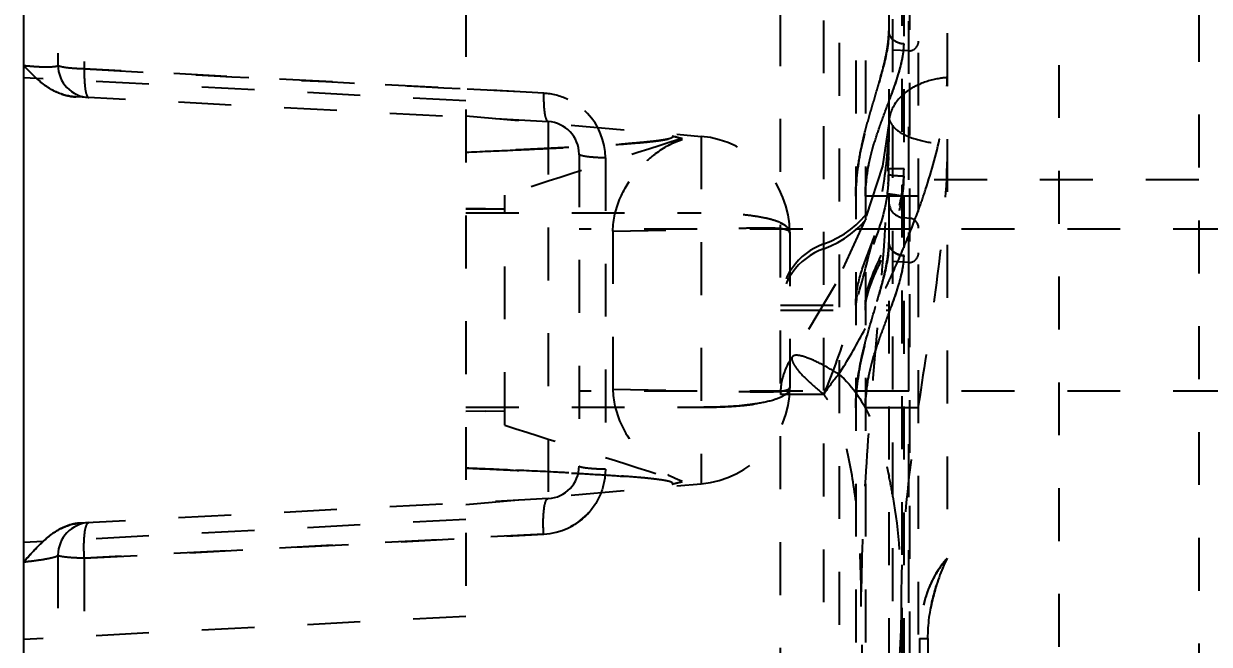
# Model space of a CAD drawing. Header units: millimetres. Extents: x 309 to 11345, y -1340 to 1318.
# Drawn here: x 1437.3 to 1473.91, y -401.42 to -382.26 of the extents above; entities that cross this region are included whole.
import ezdxf

# ---------------------------------------------------------------- set-up
doc = ezdxf.new("R2010")
doc.units = ezdxf.units.MM
doc.header["$LTSCALE"] = 16.335
doc.header["$PDMODE"] = 3
doc.header["$PDSIZE"] = 0.3125
doc.linetypes.add('HIDDEN', pattern=[0.2, 0.1, -0.1])
doc.layers.get('0').update_dxf_attribs({"linetype": 'CONTINUOUS'})
doc.layers.get('Defpoints').update_dxf_attribs({"linetype": 'CONTINUOUS'})
doc.layers.add('DEFAULT_2', color=8, linetype='HIDDEN')
doc.styles.get("Standard").update_dxf_attribs({"font": 'txt', "width": 0.8})
doc.dimstyles.get("Standard").update_dxf_attribs({"dimtxt": 0.15625, "dimasz": 0.1875, "dimexe": 0.125, "dimexo": 0.0625, "dimtad": 0, "dimtih": 1, "dimtoh": 1, "dimdsep": 46, "dimtxsty": 'Standard', "dimcen": 0.09, "dimadec": 0, "dimazin": 0, "dimtp": 0.01, "dimtm": 0.01, "dimtfac": 1, "dimtofl": 0, "dimtmove": 0, "dimatfit": 3, "dimfxl": 0, "dimtolj": 1, "dimarcsym": 0})

# ---------------------------------------------------------------- blocks, each defined once
blk = doc.blocks.new('*D170')
at = {"color": 4, "lineweight": -2}
blk.add_line((1497.371, -393.202), (1505.343, -399.239), dxfattribs=at)
at = {"color": 4}
blk.add_solid([(1506.35, -397.91), (1504.337, -400.567), (1513.316, -405.275)], dxfattribs=at)
at = {"layer": 'Defpoints', "color": 0}
for p in [(1513.316, -405.275), (1521.289, -411.311)]:
    blk.add_point(p, dxfattribs=at)
at = {"color": 6, "insert": (1484.083, -383.142), "char_height": 10, "attachment_point": 5, "rotation": 322.8702}
blk.add_mtext('\\A1;∅10.00', dxfattribs=at)

msp = doc.modelspace()

# ---------------------------------------------------------------- linework, layer by layer
at = {"color": 7, "linetype": 'Continuous'}
msp.add_line((1437.303, -708.458), (1437.303, -218.458), dxfattribs=at)
at = {"layer": 'DEFAULT_2', "color": 8, "linetype": 'HIDDEN'}
for p, q in [((1438.361, -304.753), (1438.361, -383.534)), ((1439.174, -308.281), (1439.174, -383.653)), ((1462.493, -600.102), (1462.493, -312.814)), ((1464.934, -597.141), (1464.934, -315.775)), ((1464.424, -594.681), (1464.424, -318.235)), ((1464.015, -318.935), (1464.015, -593.981)), ((1462.006, -586.34), (1462.006, -324.903)), ((1464.654, -325.271), (1464.654, -587.645)), ((1460.667, -586.117), (1460.667, -326.799)), ((1464.134, -586.306), (1464.134, -326.634)), ((1464.617, -326.634), (1464.617, -586.282)), ((1462.993, -331.122), (1462.993, -441.878)), ((1463.29, -331.122), (1463.29, -441.878)), ((1464.483, -418.582), (1464.483, -335.968)), ((1469.26, -367.196), (1469.26, -452.657)), ((1473.582, -371.996), (1473.582, -453.704)), ((1465.816, -376.016), (1465.816, -398.764)), ((1450.956, -381.643), (1450.956, -400.558)), ((1464.617, -383.093), (1464.134, -383.068)), ((1450.956, -384.639), (1437.303, -383.924)), ((1453.357, -384.396), (1439.174, -383.653)), ((1439.174, -383.653), (1439.359, -383.663)), ((1450.998, -384.268), (1453.357, -384.388)), ((1453.496, -385.281), (1438.91, -384.517)), ((1450.956, -385.101), (1458.217, -385.736)), ((1453.496, -385.281), (1453.496, -396.92)), ((1464.015, -385.34), (1463.824, -386.651)), ((1457.328, -385.729), (1457.635, -385.799)), ((1457.43, -385.752), (1457.328, -385.729)), ((1457.532, -385.776), (1457.43, -385.752)), ((1457.635, -385.799), (1457.532, -385.776)), ((1458.217, -385.736), (1458.217, -396.465)), ((1454.449, -386.285), (1454.449, -395.916)), ((1455.262, -386.401), (1455.262, -396.016)), ((1463.824, -386.651), (1463.27, -388.328)), ((1464.483, -386.742), (1464.015, -386.742)), ((1473.582, -387.079), (1464.015, -387.079)), ((1452.156, -394.651), (1452.156, -387.55)), ((1464.934, -387.581), (1462.993, -387.581)), ((1451.556, -387.977), (1450.956, -387.968)), ((1450.956, -387.968), (1452.156, -387.986)), ((1452.156, -387.986), (1451.556, -387.977)), ((1450.956, -388.101), (1458.217, -388.101)), ((1463.27, -388.328), (1462.371, -390.295)), ((1464.654, -388.266), (1464.483, -388.254)), ((1546.303, -388.601), (1454.449, -388.601)), ((1455.496, -388.66), (1458.217, -388.609)), ((1455.496, -388.66), (1455.496, -393.541)), ((1460.956, -388.724), (1460.956, -393.477)), ((1464.617, -389.629), (1464.134, -389.603)), ((1462.371, -390.295), (1461.036, -392.541)), ((1460.667, -390.95), (1464.015, -390.95)), ((1460.667, -391.101), (1464.015, -391.101)), ((1461.036, -392.542), (1461.036, -392.542)), ((1546.303, -393.601), (1454.449, -393.601)), ((1455.496, -393.541), (1458.217, -393.592)), ((1462.006, -393.702), (1460.667, -393.702)), ((1450.956, -394.101), (1458.217, -394.101)), ((1451.556, -394.224), (1450.956, -394.233)), ((1451.556, -394.224), (1452.156, -394.215)), ((1464.934, -394.117), (1462.993, -394.117)), ((1457.635, -396.402), (1457.328, -396.472)), ((1457.328, -396.472), (1457.635, -396.402)), ((1450.956, -397.101), (1458.217, -396.465)), ((1453.496, -396.92), (1439.048, -397.677)), ((1450.956, -397.562), (1437.303, -398.278)), ((1439.174, -398.762), (1453.357, -398.021)), ((1453.357, -398.021), (1439.37, -398.752)), ((1438.361, -398.667), (1438.361, -514.249)), ((1439.37, -398.752), (1439.174, -398.762)), ((1439.174, -398.762), (1439.174, -514.154)), ((1450.956, -400.558), (1437.303, -401.273)), ((1464.963, -401.236), (1464.963, -409.622)), ((1464.963, -401.236), (1465.221, -401.236)), ((1465.221, -401.236), (1465.221, -409.622))]:
    msp.add_line(p, q, dxfattribs=at)
for centre, radius, start, end in [((1464.633, -382.792), 0.302, 267, 0), ((1439.366, -383.534), 1.005, 180.0001, 267.0017), ((1736.878, 5229.387), 5620.93, 266.965891, 267.084687), ((1439.563, -381.912), 2.76, 230.2119, 234.5232), ((1436.3, -374.316), 29.585, 339.508, 340.2337), ((1436.327, -374.326), 29.556, 339.5088, 340.234), ((1453.271, -386.402), 1.991, 0.0181, 87.0457), ((1453.443, -386.285), 1.006, 0, 87), ((1880.942, -1720.542), 1400.259, 107.596148, 107.831523), ((1457.956, -388.724), 3, 0, 85), ((1436.607, -32.24), 354.272, 272.32127, 272.54297), ((1460.999, -386.211), 3.017, 289.5117, 0.1721), ((1460.999, -386.362), 3.017, 289.5117, 0.1666), ((1444.897, -380.73), 21.315, 340.186, 341.833), ((1464.518, -387.752), 0.503, 180, 266), ((1440.831, -379.246), 25.643, 337.9285, 340.1459), ((1464.633, -388.566), 0.302, 0, 86), ((1462.678, -390.95), 2.011, 109.5117, 180), ((1437.819, -378.026), 28.892, 335.6744, 337.9308), ((1462.678, -391.101), 2.011, 109.5117, 180), ((1464.633, -389.327), 0.302, 267, 0), ((1436.857, -377.59), 29.949, 334.6217, 335.1025), ((1437.112, -377.708), 29.668, 335.1023, 335.6787), ((1436.634, -380.974), 29.229, 339.5183, 340.2366), ((1462.677, -393.702), 2.01, 144.7379, 149.2627), ((1468.11, -397.728), 7.312, 140.5052, 146.5944), ((1457.956, -393.477), 3, 275, 0), ((1462.662, -393.703), 1.995, 171.8241, 179.9667), ((1880.942, 938.34), 1400.259, 252.168477, 252.403852), ((1436.608, -749.94), 354.25, 87.45696, 87.67874), ((1453.252, -396.018), 2.005, 272.991, 359.9485), ((1453.443, -395.916), 1.006, 273, 0), ((1450.643, -399.128), 13.687, 9.5078, 12.1923), ((1439.366, -398.667), 1.005, 92.9959, 179.9998), ((1440.338, -400.872), 3.586, 131.0248, 133.9766)]:
    msp.add_arc(centre, radius, start, end, dxfattribs=at)
for points, knots in [([(1464.015, -382.481), (1464.015, -382.832), (1463.863, -383.601), (1463.502, -384.787), (1463.12, -386.122), (1462.993, -387.086), (1462.994, -387.581)], [0, 0, 0, 0, 0.201795, 0.445615, 0.71495, 1, 1, 1, 1]), ([(1463.977, -382.948), (1463.983, -382.908), (1464.004, -382.753), (1464.015, -382.597), (1464.015, -382.482)], [0, 0, 0, 0, 0.261591, 1, 1, 1, 1]), ([(1464.078, -382.674), (1464.068, -382.659), (1464.034, -382.6), (1464.015, -382.531), (1464.015, -382.481)], [0, 0, 0, 0, 0.267698, 1, 1, 1, 1]), ([(1464.483, -382.883), (1464.365, -382.877), (1464.137, -382.805), (1464.015, -382.584), (1464.015, -382.482)], [0, 0, 0, 0, 0.537687, 1, 1, 1, 1]), ([(1463.29, -387.581), (1463.3, -387.347), (1463.336, -386.882), (1463.473, -386.205), (1463.683, -385.567), (1463.968, -384.782), (1464.312, -383.915), (1464.469, -383.205), (1464.483, -382.883)], [0, 0, 0, 0, 0.144458, 0.286589, 0.424881, 0.557759, 0.801087, 1, 1, 1, 1]), ([(1464.246, -382.821), (1464.229, -382.812), (1464.164, -382.774), (1464.108, -382.721), (1464.077, -382.675)], [0, 0, 0, 0, 0.261298, 1, 1, 1, 1]), ([(1464.247, -382.819), (1464.23, -382.81), (1464.165, -382.774), (1464.109, -382.72), (1464.078, -382.674)], [0, 0, 0, 0, 0.261619, 1, 1, 1, 1]), ([(1463.853, -383.562), (1463.866, -383.509), (1463.914, -383.306), (1463.955, -383.101), (1463.977, -382.948)], [0, 0, 0, 0, 0.26118, 1, 1, 1, 1]), ([(1437.303, -383.544), (1437.436, -383.559), (1437.686, -383.58), (1438.01, -383.594), (1438.229, -383.582), (1438.329, -383.565), (1438.361, -383.544), (1438.361, -383.534)], [0, 0, 0, 0, 0.37688, 0.699542, 0.914454, 0.97229, 1, 1, 1, 1]), ([(1439.174, -383.653), (1439.067, -383.651), (1438.871, -383.642), (1438.62, -383.619), (1438.458, -383.589), (1438.382, -383.562), (1438.361, -383.542), (1438.361, -383.534)], [0, 0, 0, 0, 0.386626, 0.702005, 0.910896, 0.969241, 1, 1, 1, 1]), ([(1463.65, -384.3), (1463.668, -384.237), (1463.739, -383.991), (1463.807, -383.745), (1463.853, -383.562)], [0, 0, 0, 0, 0.258586, 1, 1, 1, 1]), ([(1464.274, -383.934), (1464.29, -383.884), (1464.35, -383.69), (1464.402, -383.493), (1464.432, -383.346)], [0, 0, 0, 0, 0.262007, 1, 1, 1, 1]), ([(1439.174, -383.653), (1439.171, -383.768), (1439.171, -383.976), (1439.197, -384.257), (1439.227, -384.43), (1439.283, -384.536), (1439.314, -384.538)], [0, 0, 0, 0, 0.375482, 0.687257, 0.899236, 1, 1, 1, 1]), ([(1464.142, -384.321), (1464.176, -384.224), (1464.221, -384.095), (1464.264, -383.965), (1464.274, -383.933)], [0, 0, 0, 0, 0.755682, 1, 1, 1, 1]), ([(1465.816, -383.919), (1465.737, -383.925), (1465.43, -383.961), (1465.127, -384.049), (1464.918, -384.147)], [0, 0, 0, 0, 0.255085, 1, 1, 1, 1]), ([(1465.149, -387.375), (1465.341, -386.789), (1465.659, -385.655), (1465.816, -384.479), (1465.816, -383.919)], [0, 0, 0, 0, 0.524282, 1, 1, 1, 1]), ([(1438.91, -384.517), (1438.705, -384.506), (1438.298, -384.394), (1437.954, -384.163), (1437.796, -384.032)], [0, 0, 0, 0, 0.50056, 1, 1, 1, 1]), ([(1463.405, -385.135), (1463.425, -385.064), (1463.506, -384.785), (1463.589, -384.507), (1463.65, -384.3)], [0, 0, 0, 0, 0.255542, 1, 1, 1, 1]), ([(1464.918, -384.147), (1464.831, -384.187), (1464.512, -384.361), (1464.236, -384.636), (1464.121, -384.878)], [0, 0, 0, 0, 0.264628, 1, 1, 1, 1]), ([(1439.27, -384.506), (1439.274, -384.511), (1439.284, -384.525), (1439.301, -384.537), (1439.314, -384.538)], [0, 0, 0, 0, 0.310017, 1, 1, 1, 1]), ([(1453.357, -384.388), (1453.353, -384.5), (1453.354, -384.71), (1453.377, -384.995), (1453.411, -385.171), (1453.465, -385.279), (1453.496, -385.281)], [0, 0, 0, 0, 0.364067, 0.686909, 0.901365, 1, 1, 1, 1]), ([(1463.717, -385.479), (1463.741, -385.41), (1463.837, -385.14), (1463.939, -384.872), (1464.013, -384.673)], [0, 0, 0, 0, 0.256146, 1, 1, 1, 1]), ([(1462.006, -393.702), (1462.304, -393.002), (1462.804, -391.577), (1463.418, -389.44), (1463.864, -387.367), (1464.015, -385.995), (1464.015, -385.336)], [0, 0, 0, 0, 0.264109, 0.523397, 0.771296, 1, 1, 1, 1]), ([(1464.015, -385.129), (1464.015, -387.586), (1463.682, -391.306), (1463.259, -396.302), (1463.114, -400.15), (1463.259, -403.997), (1463.682, -408.994), (1464.015, -412.714), (1464.015, -415.171)], [0, 0, 0, 0, 0.244928, 0.371582, 0.499981, 0.62839, 0.755057, 1, 1, 1, 1]), ([(1463.185, -385.989), (1463.201, -385.916), (1463.268, -385.628), (1463.345, -385.343), (1463.405, -385.132)], [0, 0, 0, 0, 0.254295, 1, 1, 1, 1]), ([(1464.015, -385.129), (1464.015, -385.237), (1464.159, -385.492), (1464.57, -385.746), (1465.149, -385.913), (1465.587, -385.969), (1465.816, -385.979)], [0, 0, 0, 0, 0.153623, 0.377006, 0.675225, 1, 1, 1, 1]), ([(1457.328, -385.729), (1457.336, -385.735), (1457.344, -385.768), (1457.291, -385.791), (1457.232, -385.812), (1457.15, -385.828), (1457.063, -385.844), (1456.938, -385.863), (1456.712, -385.893), (1456.38, -385.926), (1455.836, -385.971), (1455.148, -386.018), (1454.316, -386.066), (1453.479, -386.109), (1452.358, -386.162), (1451.517, -386.198), (1450.956, -386.221)], [0, 0, 0, 0, 0.004693, 0.011788, 0.022583, 0.035758, 0.049821, 0.06427, 0.094206, 0.156307, 0.219677, 0.348127, 0.477692, 0.607838, 0.73834, 1, 1, 1, 1]), ([(1452.325, -386.163), (1452.771, -386.143), (1453.44, -386.112), (1454.33, -386.065), (1454.993, -386.027), (1455.652, -385.984), (1456.196, -385.943), (1456.572, -385.907), (1456.782, -385.883), (1456.934, -385.864), (1457.058, -385.845), (1457.153, -385.827), (1457.218, -385.814), (1457.275, -385.798), (1457.315, -385.78), (1457.346, -385.755), (1457.334, -385.734), (1457.328, -385.729)], [0, 0, 0, 0, 0.264108, 0.395736, 0.526897, 0.657295, 0.786218, 0.849525, 0.880665, 0.911069, 0.940363, 0.954544, 0.968032, 0.979828, 0.989024, 0.994973, 1, 1, 1, 1]), ([(1455.496, -388.66), (1455.496, -388.305), (1455.669, -387.612), (1456.216, -386.779), (1456.79, -386.253), (1457.275, -385.971), (1457.512, -385.854), (1457.634, -385.815)], [0, 0, 0, 0, 0.283943, 0.551535, 0.789405, 0.897635, 1, 1, 1, 1]), ([(1456.549, -386.488), (1456.634, -386.41), (1456.959, -386.137), (1457.338, -385.924), (1457.633, -385.83)], [0, 0, 0, 0, 0.270715, 1, 1, 1, 1]), ([(1463.48, -386.241), (1463.497, -386.176), (1463.568, -385.919), (1463.652, -385.667), (1463.717, -385.479)], [0, 0, 0, 0, 0.25364, 1, 1, 1, 1]), ([(1463.036, -386.865), (1463.044, -386.79), (1463.082, -386.497), (1463.137, -386.205), (1463.185, -385.989)], [0, 0, 0, 0, 0.252702, 1, 1, 1, 1]), ([(1465.816, -385.979), (1465.816, -387.116), (1465.627, -389.43), (1465.098, -392.914), (1464.559, -396.488), (1464.313, -400.15), (1464.559, -403.812), (1465.098, -407.387), (1465.627, -410.87), (1465.816, -413.185), (1465.816, -414.321)], [0, 0, 0, 0, 0.119592, 0.243677, 0.370971, 0.500001, 0.629031, 0.756324, 0.880409, 1, 1, 1, 1]), ([(1455.262, -386.401), (1455.157, -386.399), (1454.96, -386.39), (1454.709, -386.368), (1454.544, -386.338), (1454.47, -386.311), (1454.449, -386.293), (1454.449, -386.285)], [0, 0, 0, 0, 0.380126, 0.706362, 0.91498, 0.971388, 1, 1, 1, 1]), ([(1455.262, -386.401), (1455.157, -386.399), (1454.96, -386.39), (1454.709, -386.368), (1454.544, -386.338), (1454.47, -386.311), (1454.449, -386.293), (1454.449, -386.285)], [0, 0, 0, 0, 0.380127, 0.706363, 0.914981, 0.971389, 1, 1, 1, 1]), ([(1463.058, -390.34), (1463.12, -390.034), (1463.327, -389.442), (1463.79, -388.293), (1464.016, -387.363), (1464.015, -386.742)], [0, 0, 0, 0, 0.250337, 0.500802, 1, 1, 1, 1]), ([(1463.29, -390.95), (1463.291, -390.601), (1463.533, -389.903), (1464.018, -388.937), (1464.382, -387.872), (1464.483, -387.12), (1464.483, -386.742)], [0, 0, 0, 0, 0.23773, 0.487248, 0.742701, 1, 1, 1, 1]), ([(1464.483, -386.965), (1464.424, -386.964), (1464.313, -386.961), (1464.17, -386.952), (1464.072, -386.938), (1464.029, -386.925), (1464.015, -386.916), (1464.015, -386.912)], [0, 0, 0, 0, 0.370166, 0.700733, 0.915616, 0.973255, 1, 1, 1, 1]), ([(1463.971, -387.508), (1463.889, -388.094), (1463.586, -388.962), (1463.125, -390.112), (1462.993, -390.764), (1462.993, -391.101)], [0, 0, 0, 0, 0.47559, 0.729268, 1, 1, 1, 1]), ([(1463.29, -391.101), (1463.291, -390.792), (1463.477, -390.183), (1464.023, -389.084), (1464.341, -388.193), (1464.432, -387.581)], [0, 0, 0, 0, 0.249429, 0.50006, 1, 1, 1, 1]), ([(1464.432, -387.581), (1464.328, -387.566), (1464.175, -387.539), (1464.02, -387.521), (1463.971, -387.508)], [0, 0, 0, 0, 0.675685, 1, 1, 1, 1]), ([(1460.956, -388.726), (1460.956, -388.674), (1460.912, -388.556), (1460.741, -388.431), (1460.493, -388.329), (1460.16, -388.246), (1459.751, -388.18), (1459.096, -388.116), (1458.577, -388.101), (1458.217, -388.101)], [0, 0, 0, 0, 0.053073, 0.119351, 0.210087, 0.327357, 0.469454, 0.632526, 1, 1, 1, 1]), ([(1460.956, -388.726), (1460.956, -388.649), (1460.738, -388.585), (1460.498, -388.573), (1460.158, -388.564), (1459.755, -388.571), (1459.097, -388.588), (1458.578, -388.602), (1458.217, -388.609)], [0, 0, 0, 0, 0.083475, 0.171088, 0.290584, 0.43872, 0.610537, 1, 1, 1, 1]), ([(1460.671, -388.406), (1460.749, -388.442), (1460.885, -388.514), (1460.956, -388.663), (1460.956, -388.726)], [0, 0, 0, 0, 0.577326, 1, 1, 1, 1]), ([(1464.015, -389.017), (1464.015, -389.368), (1463.863, -390.137), (1463.502, -391.323), (1463.12, -392.658), (1462.993, -393.622), (1462.994, -394.117)], [0, 0, 0, 0, 0.201795, 0.445615, 0.71495, 1, 1, 1, 1]), ([(1463.978, -389.483), (1463.984, -389.443), (1464.004, -389.288), (1464.015, -389.132), (1464.015, -389.017)], [0, 0, 0, 0, 0.261591, 1, 1, 1, 1]), ([(1464.015, -389.017), (1464.015, -389.119), (1464.137, -389.34), (1464.365, -389.412), (1464.483, -389.419)], [0, 0, 0, 0, 0.462336, 1, 1, 1, 1]), ([(1464.078, -389.21), (1464.068, -389.195), (1464.034, -389.136), (1464.015, -389.067), (1464.015, -389.017)], [0, 0, 0, 0, 0.267698, 1, 1, 1, 1]), ([(1463.29, -394.117), (1463.3, -393.883), (1463.336, -393.418), (1463.473, -392.74), (1463.683, -392.103), (1463.968, -391.318), (1464.312, -390.451), (1464.469, -389.741), (1464.483, -389.419)], [0, 0, 0, 0, 0.144458, 0.286589, 0.424881, 0.557759, 0.801087, 1, 1, 1, 1]), ([(1463.651, -390.833), (1463.686, -390.713), (1463.813, -390.268), (1463.928, -389.818), (1463.978, -389.483)], [0, 0, 0, 0, 0.269337, 1, 1, 1, 1]), ([(1464.247, -389.355), (1464.23, -389.346), (1464.165, -389.309), (1464.109, -389.256), (1464.078, -389.21)], [0, 0, 0, 0, 0.261619, 1, 1, 1, 1]), ([(1464.274, -390.469), (1464.299, -390.393), (1464.385, -390.11), (1464.453, -389.82), (1464.474, -389.604)], [0, 0, 0, 0, 0.269701, 1, 1, 1, 1]), ([(1462.468, -393.077), (1462.746, -392.651), (1463.247, -391.775), (1463.702, -390.876), (1463.916, -390.426)], [0, 0, 0, 0, 0.505378, 1, 1, 1, 1]), ([(1464.142, -390.857), (1464.176, -390.76), (1464.221, -390.631), (1464.264, -390.501), (1464.274, -390.469)], [0, 0, 0, 0, 0.755682, 1, 1, 1, 1]), ([(1463.179, -392.55), (1463.212, -392.399), (1463.352, -391.822), (1463.527, -391.255), (1463.651, -390.833)], [0, 0, 0, 0, 0.259645, 1, 1, 1, 1]), ([(1463.717, -392.015), (1463.741, -391.945), (1463.839, -391.673), (1463.941, -391.403), (1464.016, -391.201)], [0, 0, 0, 0, 0.256212, 1, 1, 1, 1]), ([(1463.48, -392.777), (1463.497, -392.711), (1463.568, -392.455), (1463.652, -392.202), (1463.717, -392.015)], [0, 0, 0, 0, 0.25364, 1, 1, 1, 1]), ([(1461.036, -392.541), (1461.007, -392.582), (1461.034, -392.693), (1461.108, -392.821), (1461.271, -393.039), (1461.571, -393.339), (1461.849, -393.577), (1462.006, -393.702)], [0, 0, 0, 0, 0.095307, 0.180954, 0.296992, 0.612871, 1, 1, 1, 1]), ([(1462.468, -393.077), (1462.296, -392.969), (1461.976, -392.784), (1461.588, -392.599), (1461.326, -392.516), (1461.179, -392.488), (1461.065, -392.5), (1461.036, -392.541)], [0, 0, 0, 0, 0.387611, 0.703756, 0.819779, 0.905241, 1, 1, 1, 1]), ([(1462.993, -394.117), (1462.993, -393.984), (1463.012, -393.457), (1463.095, -392.934), (1463.179, -392.55)], [0, 0, 0, 0, 0.253092, 1, 1, 1, 1]), ([(1462.468, -393.077), (1462.923, -393.449), (1463.567, -394.511), (1463.893, -395.651), (1464.02, -396.237)], [0, 0, 0, 0, 0.49445, 1, 1, 1, 1]), ([(1458.217, -394.101), (1458.577, -394.1), (1459.096, -394.085), (1459.751, -394.021), (1460.16, -393.956), (1460.493, -393.872), (1460.741, -393.77), (1460.912, -393.645), (1460.956, -393.527), (1460.956, -393.475)], [0, 0, 0, 0, 0.367478, 0.530548, 0.672639, 0.789928, 0.880672, 0.946901, 1, 1, 1, 1]), ([(1460.956, -393.475), (1460.956, -393.552), (1460.738, -393.616), (1460.498, -393.628), (1460.158, -393.637), (1459.755, -393.63), (1459.097, -393.613), (1458.578, -393.599), (1458.217, -393.592)], [0, 0, 0, 0, 0.083475, 0.171088, 0.290584, 0.43872, 0.610537, 1, 1, 1, 1]), ([(1460.956, -393.475), (1460.956, -393.538), (1460.885, -393.687), (1460.749, -393.759), (1460.671, -393.795)], [0, 0, 0, 0, 0.422457, 1, 1, 1, 1]), ([(1455.496, -393.541), (1455.496, -393.896), (1455.707, -394.739), (1456.475, -395.756), (1457.25, -396.249), (1457.633, -396.371)], [0, 0, 0, 0, 0.285357, 0.676138, 1, 1, 1, 1]), ([(1460.671, -393.795), (1460.624, -393.817), (1460.386, -393.909), (1460.134, -393.958), (1459.934, -393.99)], [0, 0, 0, 0, 0.203929, 1, 1, 1, 1]), ([(1462.006, -406.598), (1462.16, -406.408), (1462.408, -405.953), (1462.737, -404.939), (1462.985, -403.568), (1463.132, -401.873), (1463.178, -400.15), (1463.132, -398.427), (1462.985, -396.733), (1462.737, -395.361), (1462.408, -394.347), (1462.16, -393.893), (1462.006, -393.702)], [0, 0, 0, 0, 0.05537, 0.115462, 0.240655, 0.369591, 0.49998, 0.630371, 0.759314, 0.884517, 0.944615, 1, 1, 1, 1]), ([(1459.934, -393.99), (1459.809, -394.01), (1459.239, -394.081), (1458.664, -394.101), (1458.217, -394.101)], [0, 0, 0, 0, 0.221863, 1, 1, 1, 1]), ([(1450.956, -395.98), (1451.517, -396.003), (1452.358, -396.039), (1453.479, -396.092), (1454.316, -396.135), (1455.148, -396.183), (1455.836, -396.23), (1456.38, -396.275), (1456.712, -396.308), (1456.938, -396.338), (1457.063, -396.357), (1457.15, -396.373), (1457.232, -396.389), (1457.291, -396.41), (1457.344, -396.433), (1457.336, -396.466), (1457.328, -396.472)], [0, 0, 0, 0, 0.261659, 0.392162, 0.522308, 0.651873, 0.780323, 0.843692, 0.905794, 0.935729, 0.950179, 0.964243, 0.977417, 0.988211, 0.995307, 1, 1, 1, 1]), ([(1457.328, -396.472), (1457.334, -396.467), (1457.346, -396.446), (1457.315, -396.421), (1457.275, -396.403), (1457.218, -396.387), (1457.153, -396.374), (1457.058, -396.356), (1456.934, -396.337), (1456.782, -396.318), (1456.572, -396.294), (1456.196, -396.258), (1455.652, -396.217), (1454.994, -396.174), (1454.33, -396.136), (1453.44, -396.089), (1452.772, -396.058), (1452.326, -396.038)], [0, 0, 0, 0, 0.005028, 0.010975, 0.020171, 0.031967, 0.045455, 0.059635, 0.088928, 0.119332, 0.150472, 0.213779, 0.342702, 0.473101, 0.604262, 0.735891, 1, 1, 1, 1]), ([(1455.262, -396.016), (1455.153, -396.014), (1454.963, -396.007), (1454.738, -395.989), (1454.599, -395.971), (1454.522, -395.955), (1454.475, -395.942), (1454.449, -395.924), (1454.449, -395.916)], [0, 0, 0, 0, 0.394657, 0.691517, 0.811297, 0.906258, 0.969556, 1, 1, 1, 1]), ([(1453.357, -398.021), (1453.347, -397.878), (1453.338, -397.625), (1453.361, -397.278), (1453.393, -397.068), (1453.454, -396.922), (1453.496, -396.92)], [0, 0, 0, 0, 0.37741, 0.677689, 0.8905, 1, 1, 1, 1]), ([(1453.357, -398.021), (1453.347, -397.878), (1453.338, -397.625), (1453.361, -397.278), (1453.393, -397.068), (1453.454, -396.922), (1453.496, -396.92)], [0, 0, 0, 0, 0.377411, 0.67769, 0.890499, 1, 1, 1, 1]), ([(1464.141, -396.867), (1464.323, -397.949), (1464.466, -400.15), (1464.323, -402.35), (1464.141, -403.433)], [0, 0, 0, 0, 0.499999, 1, 1, 1, 1]), ([(1439.174, -398.762), (1439.165, -398.626), (1439.156, -398.373), (1439.178, -398.023), (1439.21, -397.807), (1439.275, -397.665), (1439.314, -397.663)], [0, 0, 0, 0, 0.362023, 0.677574, 0.897471, 1, 1, 1, 1]), ([(1439.269, -397.693), (1439.272, -397.689), (1439.284, -397.675), (1439.301, -397.664), (1439.314, -397.663)], [0, 0, 0, 0, 0.30411, 1, 1, 1, 1]), ([(1437.303, -398.874), (1437.437, -398.86), (1437.687, -398.831), (1437.981, -398.784), (1438.17, -398.745), (1438.27, -398.718), (1438.327, -398.697), (1438.361, -398.677), (1438.361, -398.667)], [0, 0, 0, 0, 0.37413, 0.694348, 0.818458, 0.912214, 0.972573, 1, 1, 1, 1]), ([(1439.174, -398.762), (1439.067, -398.76), (1438.871, -398.753), (1438.622, -398.735), (1438.457, -398.711), (1438.384, -398.691), (1438.361, -398.675), (1438.361, -398.667)], [0, 0, 0, 0, 0.389766, 0.707207, 0.916168, 0.973075, 1, 1, 1, 1]), ([(1439.174, -398.762), (1439.067, -398.76), (1438.871, -398.753), (1438.622, -398.735), (1438.457, -398.711), (1438.384, -398.691), (1438.361, -398.675), (1438.361, -398.667)], [0, 0, 0, 0, 0.389766, 0.707207, 0.916168, 0.973075, 1, 1, 1, 1]), ([(1465.817, -398.769), (1465.674, -398.92), (1465.156, -399.644), (1464.963, -400.562), (1464.963, -401.236)], [0, 0, 0, 0, 0.235578, 1, 1, 1, 1]), ([(1465.816, -398.769), (1465.672, -398.938), (1465.409, -399.298), (1465.051, -400.118), (1464.977, -400.792), (1464.963, -401.236)], [0, 0, 0, 0, 0.250266, 0.499239, 1, 1, 1, 1]), ([(1465.816, -398.764), (1465.625, -399.145), (1465.343, -399.957), (1465.221, -400.81), (1465.221, -401.236)], [0, 0, 0, 0, 0.499978, 1, 1, 1, 1]), ([(1465.221, -401.235), (1465.221, -400.809), (1465.343, -399.957), (1465.625, -399.146), (1465.816, -398.765)], [0, 0, 0, 0, 0.500055, 1, 1, 1, 1])]:
    msp.add_open_spline(points, degree=3, knots=knots, dxfattribs=at)
for points in [[(1464.077, -382.675), (1464.039, -382.619), (1464.015, -382.549), (1464.015, -382.482)], [(1464.483, -382.883), (1464.402, -382.879), (1464.319, -382.858), (1464.246, -382.821)], [(1464.483, -382.883), (1464.402, -382.878), (1464.32, -382.856), (1464.247, -382.819)], [(1464.474, -383.069), (1464.48, -383.007), (1464.483, -382.945), (1464.483, -382.883)], [(1464.474, -383.069), (1464.48, -383.007), (1464.483, -382.945), (1464.483, -382.883)], [(1464.474, -383.069), (1464.48, -383.007), (1464.483, -382.945), (1464.483, -382.884)], [(1464.432, -383.345), (1464.45, -383.254), (1464.465, -383.161), (1464.474, -383.069)], [(1464.432, -383.346), (1464.45, -383.254), (1464.465, -383.162), (1464.474, -383.069)], [(1464.432, -383.346), (1464.45, -383.254), (1464.465, -383.162), (1464.474, -383.069)], [(1437.303, -383.544), (1437.458, -383.716), (1437.619, -383.884), (1437.797, -384.032)], [(1437.962, -384.159), (1438.078, -384.242), (1438.203, -384.316), (1438.334, -384.374)], [(1438.334, -384.374), (1438.515, -384.454), (1438.712, -384.506), (1438.91, -384.517)], [(1453.357, -384.396), (1453.612, -384.409), (1453.87, -384.474), (1454.102, -384.582)], [(1464.121, -384.878), (1464.082, -384.961), (1464.053, -385.049), (1464.035, -385.139)], [(1464.035, -385.139), (1464.022, -385.202), (1464.016, -385.267), (1464.015, -385.331)], [(1463.335, -386.946), (1463.368, -386.708), (1463.418, -386.473), (1463.48, -386.241)], [(1462.993, -387.581), (1462.993, -387.341), (1463.008, -387.101), (1463.036, -386.863)], [(1462.993, -387.581), (1462.993, -387.342), (1463.008, -387.102), (1463.036, -386.865)], [(1463.971, -387.508), (1463.999, -387.311), (1464.015, -387.111), (1464.015, -386.912)], [(1463.29, -387.581), (1463.29, -387.369), (1463.306, -387.156), (1463.335, -386.946)], [(1464.432, -387.581), (1464.464, -387.378), (1464.483, -387.171), (1464.483, -386.965)], [(1464.483, -389.419), (1464.402, -389.414), (1464.32, -389.392), (1464.247, -389.355)], [(1464.474, -389.604), (1464.48, -389.543), (1464.483, -389.481), (1464.483, -389.419)], [(1462.993, -390.95), (1462.993, -390.745), (1463.017, -390.54), (1463.058, -390.34)], [(1460.949, -392.675), (1460.815, -392.901), (1460.725, -393.159), (1460.687, -393.42)], [(1463.335, -393.482), (1463.368, -393.244), (1463.418, -393.009), (1463.48, -392.777)], [(1463.29, -394.117), (1463.29, -393.905), (1463.306, -393.692), (1463.335, -393.482)], [(1455.262, -396.016), (1455.262, -396.261), (1455.216, -396.51), (1455.128, -396.738)], [(1455.128, -396.738), (1455.039, -396.967), (1454.906, -397.183), (1454.741, -397.364)], [(1454.741, -397.364), (1454.577, -397.545), (1454.376, -397.698), (1454.158, -397.808)], [(1438.427, -397.858), (1438.213, -397.97), (1438.022, -398.125), (1437.847, -398.292)], [(1437.984, -398.167), (1438.12, -398.049), (1438.268, -397.941), (1438.427, -397.858)], [(1438.427, -397.858), (1438.618, -397.758), (1438.833, -397.688), (1439.048, -397.677)], [(1438.832, -397.707), (1438.691, -397.738), (1438.555, -397.791), (1438.427, -397.858)], [(1439.048, -397.677), (1438.975, -397.681), (1438.903, -397.691), (1438.832, -397.707)], [(1437.303, -398.876), (1437.482, -398.679), (1437.656, -398.476), (1437.848, -398.291)], [(1437.847, -398.292), (1437.656, -398.476), (1437.482, -398.677), (1437.303, -398.874)]]:
    msp.add_open_spline(points, degree=3, dxfattribs=at)

# ---------------------------------------------------------------- dimensions: what is measured, and where the dimension line sits
dim = msp.add_diameter_dim_2p(p1=(1521.289, -411.311), p2=(1513.316, -405.275), dimstyle='Standard', override={"dimtxt": 10, "dimasz": 10, "dimgap": 0, "dimtih": 0, "dimtoh": 0, "dimzin": 0, "dimcen": 0, "dimclrd": 4, "dimclre": 4, "dimclrt": 6, "dimadec": 2, "dimtp": 0, "dimtm": 0, "dimtzin": 0})
dim.commit()
dim.dimension.update_dxf_attribs({"geometry": '*D170', "text_midpoint": (1484.083, -383.142)})

doc.saveas('drawing.dxf')
